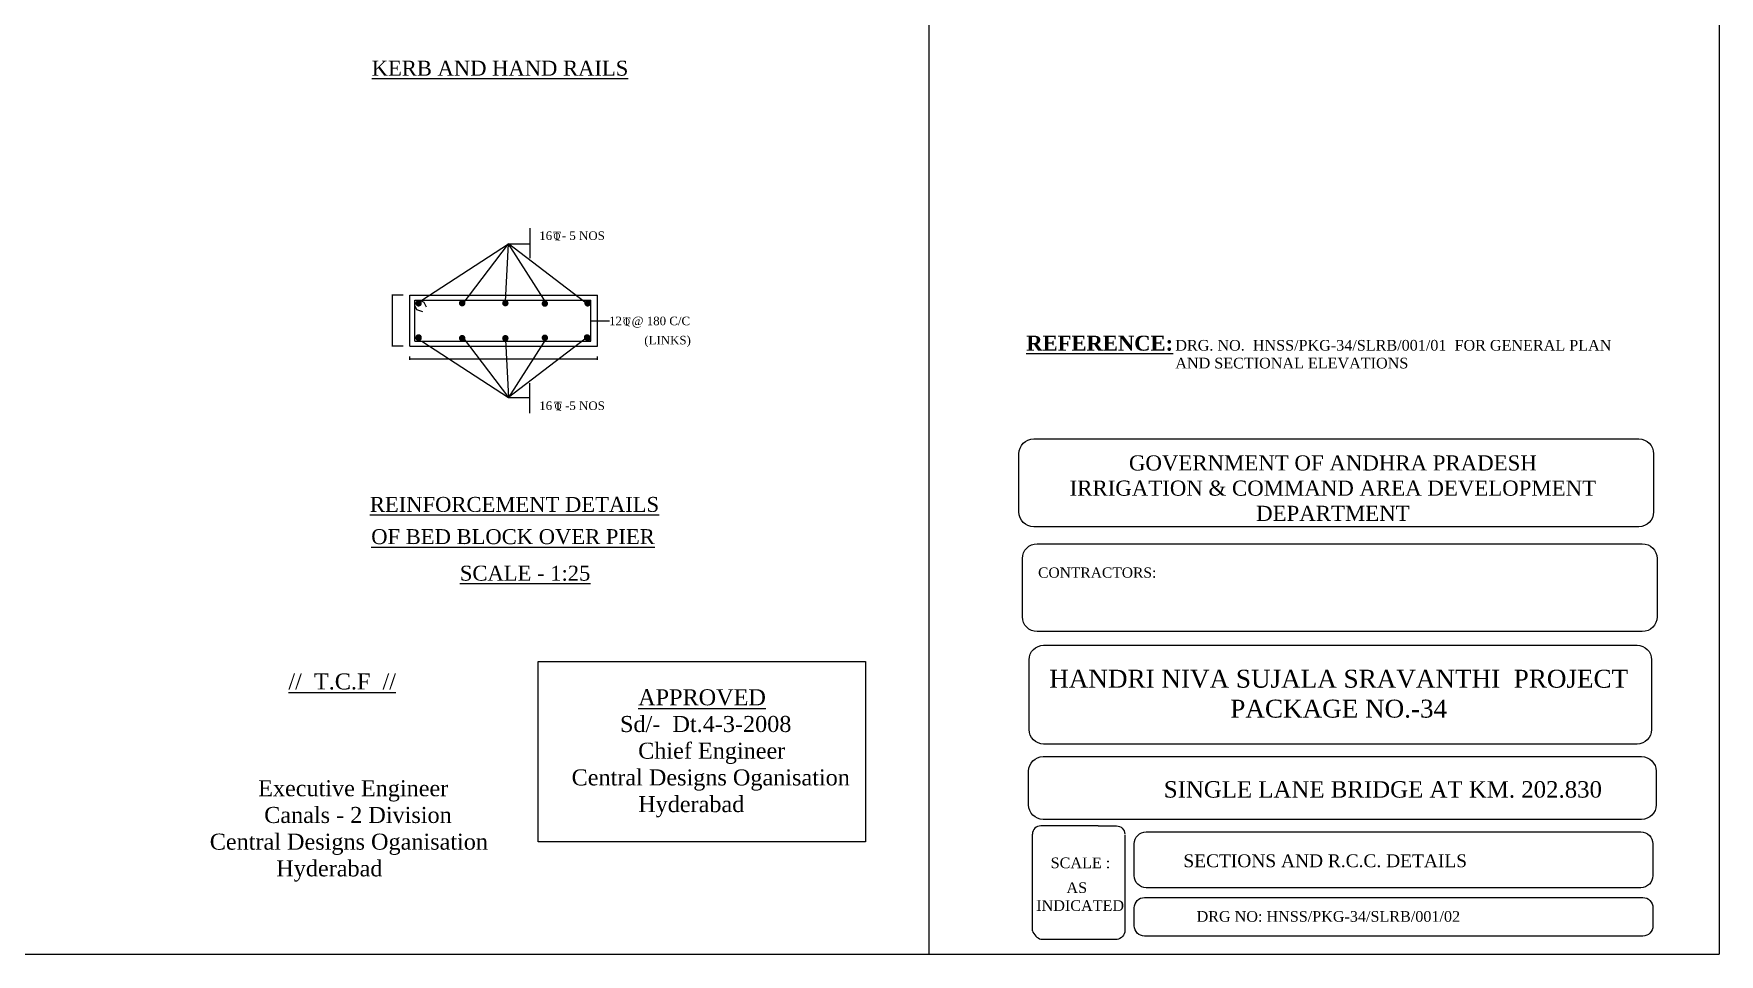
# Model space of a CAD drawing. Header units: inches. Extents: x -675 to 904, y 4 to 1354.
# Drawn here: x 504 to 898.5, y 3.7 to 219.2 of the extents above; entities that cross this region are included whole.
import ezdxf

# ---------------------------------------------------------------- set-up
doc = ezdxf.new("R2010")
doc.units = ezdxf.units.IN
doc.header["$MEASUREMENT"] = 0
doc.layers.add('SHEET', color=3, linetype='Continuous')
doc.styles.get("Standard").update_dxf_attribs({"font": 'times.ttf'})
doc.dimstyles.get("Standard").update_dxf_attribs({"dimtxt": 2.5, "dimasz": 0.18, "dimexe": 0.05, "dimexo": 0.0625, "dimgap": 0.04, "dimtad": 0, "dimdec": 4, "dimzin": 0, "dimdsep": 46, "dimtxsty": 'Standard', "dimcen": 0.09, "dimadec": 0, "dimazin": 0, "dimtfac": 1, "dimtdec": 4, "dimtofl": 0, "dimtmove": 0, "dimatfit": 3, "dimfxl": 1, "dimtolj": 1, "dimtzin": 0, "dimarcsym": 0})
doc.dimstyles.new('STANDARD$0', dxfattribs={"dimscale": 88.888889, "dimtxt": 0.02, "dimasz": 0.02, "dimexe": 0.1, "dimexo": 0.1, "dimgap": 0.04, "dimtad": 2, "dimdec": 0, "dimzin": 1, "dimdsep": 46, "dimtxsty": 'Standard', "dimcen": 0.09, "dimadec": 0, "dimazin": 0, "dimtfac": 1, "dimtdec": 4, "dimtofl": 0, "dimtmove": 0, "dimatfit": 3, "dimfxl": 1, "dimtolj": 1, "dimtzin": 1, "dimarcsym": 0})

# ---------------------------------------------------------------- blocks, each defined once
blk = doc.blocks.new('*D22')
at = {"color": 0, "lineweight": -2, "transparency": 16777216}
for p, q in [((591.94, 143.63), (591.94, 142.89)), ((635.86, 142.99), (591.96, 142.99)), ((635.88, 143.63), (635.88, 142.89))]:
    blk.add_line(p, q, dxfattribs=at)
at = {"color": 0, "transparency": 16777216}
for points in [[(591.96, 142.99), (591.96, 142.99), (591.94, 142.99)], [(635.86, 142.99), (635.86, 142.99), (635.88, 142.99)]]:
    blk.add_solid(points, dxfattribs=at)
at = {"layer": 'Defpoints', "color": 0, "transparency": 16777216}
for p in [(591.94, 143.73), (591.94, 142.99), (635.88, 143.73)]:
    blk.add_point(p, dxfattribs=at)
at = {"color": 0, "transparency": 16777216, "insert": (613.91, 142.94), "char_height": 0.02, "attachment_point": 5}
blk.add_mtext('\\A1;1000', dxfattribs=at)
blk = doc.blocks.new('*D23')
at = {"color": 0, "lineweight": -2, "transparency": 16777216}
for p, q in [((590.46, 158.02), (587.84, 158.02)), ((587.94, 146.04), (587.94, 158)), ((590.46, 146.02), (587.84, 146.02))]:
    blk.add_line(p, q, dxfattribs=at)
at = {"color": 0, "transparency": 16777216}
for points in [[(587.94, 158), (587.94, 158), (587.94, 158.02)], [(587.94, 146.04), (587.94, 146.04), (587.94, 146.02)]]:
    blk.add_solid(points, dxfattribs=at)
at = {"layer": 'Defpoints', "color": 0, "transparency": 16777216}
for p in [(587.94, 158.02), (590.56, 158.02), (590.56, 146.02)]:
    blk.add_point(p, dxfattribs=at)
at = {"color": 0, "transparency": 16777216, "insert": (587.89, 152.02), "char_height": 0.02, "attachment_point": 5, "rotation": 90}
blk.add_mtext('\\A1;300', dxfattribs=at)

msp = doc.modelspace()

# ---------------------------------------------------------------- linework, layer by layer
for p, q in [((898.5301, 593.7038), (898.5301, 3.7038)), ((713.5301, 442.21697), (713.5301, 3.7038)), ((620.09776, 173.66949), (620.09776, 166.67401)), ((615.11443, 170.0129), (620.0616, 170.0129)), ((591.98443, 146.01837), (591.98443, 158.01837)), ((591.99078, 158.01837), (635.98443, 158.01837)), ((591.99078, 146.01837), (591.99078, 158.01837)), ((635.98443, 146.01837), (635.98443, 158.01837)), ((593.19078, 156.81837), (634.38201, 156.81837)), ((593.19078, 147.21837), (593.19078, 156.81837)), ((593.19078, 155.52692), (593.56855, 154.61787)), ((593.56855, 154.61787), (594.95382, 154.20467)), ((594.36457, 156.81837), (595.2743, 156.38432)), ((595.2743, 156.38432), (595.85322, 155.23768)), ((634.38201, 147.21837), (634.38201, 156.81837)), ((591.99078, 146.01837), (635.98443, 146.01837)), ((593.19078, 147.21837), (634.38201, 147.21837)), ((593.98443, 146.01837), (623.98443, 146.01837)), ((620.09776, 130.36724), (620.09776, 137.36272)), ((615.11443, 134.02383), (620.0616, 134.02383)), ((759.41387, 31.62624), (759.41387, 9.21664)), ((8.5301, 3.7038), (898.5301, 3.7038))]:
    msp.add_line(p, q)
at = {"color": 7}
for p, q in [((737.75763, 9.15596), (737.75763, 31.83522)), ((753.1295, 33.76704), (739.68945, 33.76704)), ((757.57147, 7.19222), (739.68945, 7.19222))]:
    msp.add_line(p, q, dxfattribs=at)
at = {"const_width": 0.75}
for points in [[(593.6954, 156.07545, 1), (594.4454, 156.07545, 1)], [(603.89288, 156.11944, 1), (604.64288, 156.11944, 1)], [(614.0068, 156.11944, 1), (614.7568, 156.11944, 1)], [(623.24883, 156.0111, 1), (623.99883, 156.0111, 1)], [(633.26393, 156.07545, 1), (634.01393, 156.07545, 1)], [(593.6954, 148.09784, 1), (594.4454, 148.09784, 1)], [(593.6954, 147.96128, -1), (594.4454, 147.96128, -1)], [(603.89288, 147.91729, -1), (604.64288, 147.91729, -1)], [(614.0068, 147.91729, -1), (614.7568, 147.91729, -1)], [(623.24883, 148.02563, -1), (623.99883, 148.02563, -1)], [(633.12722, 148.09784, 1), (633.87722, 148.09784, 1)], [(633.26393, 147.96128, -1), (634.01393, 147.96128, -1)]]:
    msp.add_lwpolyline(points, format="xyb", close=True, dxfattribs=at)
for points in [[(738.05098, 124.32679), (879.68816, 124.32679, -0.414213562), (883.1524, 120.86255), (883.1524, 107.23934, -0.414213562), (879.68816, 103.7751), (738.05098, 103.7751, -0.414213562), (734.58674, 107.23934), (734.58674, 120.86255, -0.414213562)], [(738.87182, 99.80682), (880.509, 99.80682, -0.414213562), (883.97324, 96.34258), (883.97324, 82.71936, -0.414213562), (880.509, 79.25512), (738.87182, 79.25512, -0.414213562), (735.40758, 82.71936), (735.40758, 96.34258, -0.414213562)], [(740.38361, 76.0467), (879.27827, 76.0467, -0.414213562), (882.67543, 72.64954), (882.67543, 56.31314, -0.414213562), (879.27827, 52.91597), (740.38361, 52.91597, -0.414213562), (736.98645, 56.31314), (736.98645, 72.64954, -0.414213562)], [(740.27394, 49.99072), (880.32605, 49.99072, -0.414213562), (883.75152, 46.56525), (883.75152, 38.68701, -0.414213562), (880.32605, 35.26154), (740.27394, 35.26154, -0.414213562), (736.84847, 38.68701), (736.84847, 46.56525, -0.414213562)], [(764.41624, 32.36059), (880.16179, 32.36059, -0.414213562), (882.99276, 29.52962), (882.99276, 22.11844, -0.414213562), (880.16179, 19.28748), (764.41624, 19.28748, -0.414213562), (761.58528, 22.11844), (761.58528, 29.52962, -0.414213562)], [(764.00503, 17.00221), (880.59987, 17.00221, -0.414213562), (883.00619, 14.59589), (883.00619, 10.36333, -0.414213562), (880.59987, 7.95701), (764.00503, 7.95701, -0.414213562), (761.59871, 10.36333), (761.59871, 14.59589, -0.414213562)]]:
    msp.add_lwpolyline(points, format="xyb", close=True)
msp.add_lwpolyline([(622.04863, 72.25313), (698.71194, 72.25313), (698.71194, 30.05069), (622.04863, 30.05069)], close=True)
at = {"color": 7}
for points in [[(753.1295, 33.76704), (757.41358, 33.76704, -0.414213562), (759.3454, 31.83522)], [(759.41301, 9.23172, -0.368140093), (757.51619, 7.18532)]]:
    msp.add_lwpolyline(points, format="xyb", dxfattribs=at)
for centre, radius, start, end in [((739.68945, 31.83522), 1.93182, 90, 180), ((740.89977, 10.36548), 3.36689, 200.3157406, 249.7662947)]:
    msp.add_arc(centre, radius, start, end, dxfattribs=at)

# ---------------------------------------------------------------- texts
for s, height, p in [('%%UKERB AND HAND RAILS', 3.5, (583.09509, 209.37139)), (' 16   - 5 NOS', 2, (621.55837, 170.91906)), ('T ', 2, (625.52287, 170.85865)), ('Q', 1.5, (625.62498, 171.08305)), ('12   @ 180 C/C', 2, (638.65318, 150.95413)), ('T ', 2, (641.82561, 150.8344)), ('Q', 1.5, (641.92772, 151.05879)), ('(LINKS)', 2, (646.89898, 146.46659)), (' 16    -5 NOS', 2, (621.55837, 131.11767)), ('T ', 2, (625.80356, 131.04931)), ('Q', 1.5, (625.90567, 131.27371)), ('%%UREINFORCEMENT DETAILS', 3.5, (582.66963, 107.26067)), ('%%UOF BED BLOCK OVER PIER', 3.5, (582.98359, 99.71903)), ('%%USCALE - 1:25', 3.5, (603.73023, 91.16431)), ('SINGLE LANE BRIDGE AT KM. 202.830', 3.85, (768.50628, 40.37737)), ('AS ', 2.5, (745.7166, 18.05004)), ('INDICATED', 2.5, (738.64616, 13.85694)), ('DRG NO: HNSS/PKG-34/SLRB/001/02', 2.5, (776.17872, 11.31834))]:
    msp.add_text(s, height=height).set_placement(p)
for s, insert, char_height, width, attachment_point in [('{\\fTimes New Roman|b1|i0|c0|p18;\\LREFERENCE:}', (736.31997, 148.50734), 3.5, 92, 1), ('DRG. NO.  HNSS/PKG-34/SLRB/001/01  FOR GENERAL PLAN AND SECTIONAL ELEVATIONS ', (771.20113, 147.50734), 2.5, 107.9720864, 1), ('                             {\\L//  T.C.F  //}\\P                       \\P\\P\\P                        Executive Engineer\\P                         Canals - 2 Division\\P                Central Designs Oganisation\\P                           Hyderabad', (522.53288, 69.44999), 3.75, 255, 1), ('HANDRI NIVA SUJALA SRAVANTHI  PROJECT\\PPACKAGE NO.-34', (809.44715, 70.30696), 4.2, 180, 2), ('                           {\\LAPPROVED}\\P                        Sd/-  Dt.4-3-2008\\P                           Chief Engineer\\P                Central Designs Oganisation\\P                           Hyderabad', (607.23518, 65.73799), 3.75, 255, 1), ('SCALE :', (742.026, 26.35309), 2.5, 25.272, 1)]:
    msp.add_mtext(s, dxfattribs=dict(insert=insert, char_height=char_height, width=width, attachment_point=attachment_point))
at = {"layer": 'SHEET', "color": 7}
for s, insert, char_height, width, attachment_point in [('GOVERNMENT OF ANDHRA PRADESH\\PIRRIGATION & COMMAND AREA DEVELOPMENT DEPARTMENT', (808.08093, 112.815), 3.53871, 136.012937, 5), ('CONTRACTORS:', (739.08435, 93.02787), 2.4063228, 35.8252135, 4), ('SECTIONS AND R.C.C. DETAILS ', (773.08899, 27.10084), 3.0079035, 111.1817851, 1)]:
    msp.add_mtext(s, dxfattribs=dict(at, insert=insert, char_height=char_height, width=width, attachment_point=attachment_point))

# ---------------------------------------------------------------- dimensions: what is measured, and where the dimension line sits
dim = msp.add_linear_dim(base=(587.9398, 158.01837), p1=(590.55841, 146.01837), p2=(590.55841, 158.01837), angle=90, text='300', dimstyle='STANDARD$0', override={"dimscale": 1, "dimtxsty": 'Standard'})
dim.commit()
dim.dimension.update_dxf_attribs({"geometry": '*D23', "text_midpoint": (587.88963, 152.01837)})
dim = msp.add_linear_dim(base=(591.93886, 142.9886), p1=(635.88255, 143.72781), p2=(591.93886, 143.72781), text='1000', dimstyle='STANDARD$0', override={"dimscale": 1, "dimtxsty": 'Standard'})
dim.commit()
dim.dimension.update_dxf_attribs({"geometry": '*D22', "text_midpoint": (613.9107, 142.93843)})

# ---------------------------------------------------------------- leaders
for points in [[(594.83711, 156.81837), (615.11443, 170.0129)], [(604.26788, 155.74444), (615.11443, 170.0129)], [(614.3818, 156.49444), (615.11443, 170.0129)], [(632.94802, 156.31805), (615.11443, 170.0129)], [(623.96392, 156.1691), (615.11443, 170.0129)], [(634.25094, 152.01837), (638.74798, 152.01837)], [(594.83711, 147.21837), (615.11443, 134.02383)], [(604.26788, 148.29229), (615.11443, 134.02383)], [(614.3818, 147.54229), (615.11443, 134.02383)], [(623.96392, 147.86763), (615.11443, 134.02383)], [(632.94802, 147.71868), (615.11443, 134.02383)]]:
    msp.add_leader(points, dimstyle='Standard', override={"dimscale": 1, "dimtxsty": 'Standard'})

doc.saveas('drawing.dxf')
